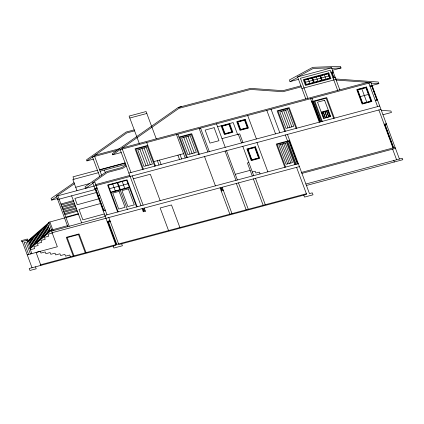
<?xml version="1.0" encoding="UTF-8"?>
<svg xmlns="http://www.w3.org/2000/svg" width="424" height="424" viewBox="0 0 424 424"><rect width="100%" height="100%" fill="white"/><g stroke="black" fill="none" stroke-linecap="round" stroke-linejoin="round"><path stroke-width="0.64" d="M143.27 211.788L144.224 208.073L145.395 211.221L143.27 211.788L142.098 208.64L145.395 211.221M27.279 241.351L48.813 222.595M27.496 241.934L49.03 223.178M29.913 248.448L51.452 229.686M30.051 248.809L51.59 230.052M134.228 129.871L126.151 132.034L86.538 159.8L86.941 160.887L126.85 132.908L134.588 130.841M181.377 106.641L178.255 107.463L112.312 153.695L112.715 154.776L121.222 152.502M112.715 154.776L178.949 108.343L250.632 89.432L282.893 91.738L301.289 86.819M35.494 266.829L36.225 268.795L29.929 270.475L29.198 268.509L116.001 245.311L92.729 182.728L107.325 172.499L122.69 168.392L126.257 166.044M85.606 188.357L92.93 183.274M74.015 182.68L51.066 198.485L51.67 200.102L57.335 198.586M67.782 226.67L56.434 196.153L74.412 183.756M51.67 200.102L56.63 196.683M125.833 164.91L121.752 167.581L106.625 171.619L85.017 186.772L85.622 188.399M305.789 98.919L297.6 76.898L313.166 68.481L331.616 67.808L339.804 89.824M332.527 70.252L341.029 67.978L340.414 66.324L312.742 67.331L289.391 79.956L290.011 81.615L297.791 77.407M96.365 192.507L74.894 198.406L77.253 204.744L98.723 198.84M60.913 204.018L73.373 200.594M61.273 204.983L73.734 201.559M61.814 206.435L74.274 203.011M62.174 207.405L74.629 203.981M62.715 208.857L75.17 205.433M63.075 209.822L75.53 206.398M63.616 211.274L76.071 207.85M63.976 212.244L76.431 208.82M100.472 203.547L79.002 209.445L82.871 219.855L104.341 213.95M64.512 213.696L76.972 210.272M64.872 214.666L77.332 211.242M65.789 217.13L78.249 213.707M64.538 217.957L48.707 222.309L51.951 231.022M65.969 217.613L78.429 214.189M52.756 229.728L67.421 225.701M105.242 216.373L51.521 231.138L57.335 246.768L36.077 252.45L40.89 265.387M52.242 233.073L48.002 234.239L48.723 236.173L44.483 237.339L45.204 239.274L40.964 240.44L41.679 242.374L37.429 243.514L38.16 245.48L33.909 246.614L34.641 248.581L30.39 249.715M27.242 254.882L40.322 251.284L40.985 253.07L45.236 251.936L45.887 253.69L50.138 252.55L50.79 254.305L55.046 253.17L55.698 254.925L59.948 253.785L60.6 255.54L64.867 254.4L65.519 256.154L69.753 255.025L70.416 256.796M129.818 118.015L146.826 113.473M297.6 76.898L331.616 67.808M290.011 81.615L298.512 79.341M330.927 72.244L333.057 71.677M331.107 72.732L333.238 72.16M305.434 82.251L312.758 80.295M313.463 80.104L320.793 78.148M321.498 77.958L328.823 76.002M300.934 85.849L282.872 90.678L250.616 88.372L178.255 107.463M332.909 77.571L335.034 77.004M333.089 78.053L335.214 77.486M301.92 88.51L335.935 79.421M94.955 155.269L119.377 148.739M122.531 147.897L367.846 82.33M116.923 150.456L92.506 156.986L99.741 176.448M120.077 149.619L370.989 82.553L399.424 159.021M86.941 160.887L93.322 159.18M147.791 145.4L135.039 148.808L142.687 169.377M178.97 137.069L191.728 133.661L199.375 154.225M217.592 126.744L233.179 122.578L237.588 134.435M369.945 86.03L378.855 83.645L378.245 82.017L335.771 78.981M370.057 86.332L372.182 85.759M360.241 96.603L368.392 94.425M97.451 170.294L73.008 176.829L73.909 179.246M99.582 169.727L125.091 162.906M99.667 169.966L125.181 163.15M100.128 171.201L125.637 164.38M222.001 138.606L239.714 133.867L242.957 142.581M321.212 112.111L328.298 110.213M321.392 112.593L328.478 110.701M98.352 172.716L72.843 179.532L76.983 190.662M375.229 100.244L377.355 99.677M375.341 100.546L377.466 99.979M153.822 161.613L183.581 153.658M75.721 187.276L89.581 183.571M92.729 182.728L94.854 182.161L107.002 214.83M128.87 173.072L379.719 106.027M95.755 184.583L129.77 175.488M56.434 196.153L380.98 109.413M94.843 188.415L96.969 187.848M94.981 188.781L97.107 188.214M133.332 178.796L150.34 174.248L160.15 200.626M57.691 199.545L95.252 189.507M382.957 114.74L391.463 112.466L390.923 111.014L381.34 110.383M287.562 141.033L289.693 140.466M109.546 188.675L118.492 186.284M119.027 186.141L127.974 183.751M287.742 141.515L289.873 140.948M97.547 195.676L99.672 195.109M97.679 196.031L99.804 195.464M384.16 124.258L386.285 123.691M384.34 124.741L386.465 124.174M248.83 162.556L247.409 162.938L252.269 176.002M386.879 130.449L387.234 130.353M235.283 174.317L250.165 170.342M103.074 210.553L105.2 209.981M103.212 210.913L105.338 210.346M252.338 171.996L255.174 171.238L255.847 173.05L259.387 172.107L260.066 173.919M389.036 136.258L389.391 136.162M104.876 215.397L298.332 163.691M52.104 232.697L299.408 166.595M391.198 142.067L391.553 141.971M107.129 221.445L109.964 220.687M107.362 222.081L110.198 221.323M107.5 222.446L110.335 221.688M301.57 172.404L395.104 147.404M301.93 173.374L395.465 148.374M305.889 184.021L402.259 158.263L402.8 159.716L306.43 185.468M40.651 264.751L306.382 193.731M331.806 68.317L341.029 67.978M336.174 80.067L370.989 82.553M371.191 83.099L378.855 83.645M371.806 85.86L376.978 99.778M371.716 85.887L376.888 99.799M385.072 124.55L393.711 147.775M384.716 124.64L393.355 147.87M368.864 83.125L377.593 106.594M378.855 109.98L392.979 147.971M392.629 149.131L396.594 159.779M393.758 160.532L394.299 161.984M361.82 88.796L366.813 102.226M331.907 72.515L333.704 77.359M331.817 72.541L333.619 77.38M337.679 90.397L330.211 70.31L300.446 78.265L307.919 98.347M324.349 74.804L325.971 79.156M320.247 75.631L322.044 80.475M334.366 118.148L326.719 97.578L313.961 100.992L321.609 121.556M333.656 118.338L326.189 98.251L314.852 101.283L322.32 121.37M316.32 76.951L317.936 81.307M328.171 110.781L330.322 116.568M327.906 110.855L330.058 116.637M326.756 111.162L328.907 116.95M326.485 111.231L328.637 117.019M325.07 111.613L327.222 117.395M312.212 77.783L314.009 82.622M324.805 111.682L326.957 117.469M323.385 112.063L325.537 117.846M323.12 112.132L325.272 117.92M321.97 112.44L324.121 118.227M321.705 112.508L323.856 118.296M308.285 79.097L309.907 83.454M311.995 98.32L313.076 101.225M313.257 101.712L320.724 121.794M312.88 101.813L320.348 121.895M312.35 101.951L319.818 122.038M310.58 98.702L311.661 101.606M311.841 102.089L319.309 122.17M296.811 128.186L289.163 107.617L277.116 110.839L284.764 131.403M296.1 128.377L288.633 108.29L278.001 111.13L285.474 131.217M285.628 110.16L291.834 126.856M283.677 110.68L289.889 127.375M281.727 111.199L287.938 127.894M287.44 134.413L309.456 193.609L312.287 192.851L313.018 194.817L304.517 197.086L303.785 195.119M289.338 141.091L297.796 163.834M288.898 141.208L297.356 163.956M285.315 134.98L296.201 164.263M295.496 164.448L286.857 141.219L276.225 144.059L284.864 167.289M296.577 167.353L306.621 194.367L118.794 244.563L108.793 217.544M294.786 164.639L286.327 141.897L277.116 144.356L285.575 167.104M271.074 109.26L279.803 132.733M283.677 143.667L290.875 163.023M282.082 144.091L289.279 163.452M280.487 144.52L287.684 163.876M266.823 110.394L275.552 133.867M247.69 115.508L256.419 138.982M256.971 142.559L267.857 171.837M255.476 178.34L265.286 204.713M238.299 134.249L241.537 142.957M242.798 146.344L253.685 175.626M253.351 178.907L263.161 205.28M229.638 123.527L232.877 132.24L224.376 134.509L221.132 125.801M216.51 123.845L225.239 147.314M226.501 150.7L237.387 179.983M238.468 182.882L248.279 209.26M225.08 151.082L235.972 180.359M236.343 183.454L246.153 209.827M200.568 128.106L209.297 151.575M231.981 213.617L222.171 187.238L221.217 190.954L223.342 190.387L220.045 187.811L229.856 214.184M199.153 128.483L207.877 151.956M204.532 156.573L215.424 185.85M198.665 154.416L191.198 134.334L179.861 137.36L187.328 157.447M188.018 136.247L194.224 152.942M185.887 136.814L192.099 153.509M183.762 137.381L189.973 154.082M177.889 134.164L186.618 157.638M176.474 134.546L185.203 158.014M180.041 154.606L181.663 158.963M177.916 155.173L179.532 159.53M156.276 138.876L146.105 111.533L129.097 116.081L139.268 143.423M159.493 160.097L161.109 164.454M157.368 160.664L158.984 165.021M179.898 227.534L171.492 204.94L160.155 207.972L168.556 230.566M146.715 142.496L155.444 165.969M154.733 166.16L147.266 146.073L135.924 149.105L143.397 169.187M144.081 147.992L150.292 164.687M141.955 148.559L148.167 165.254M139.83 149.126L146.036 165.821M122.266 149.031L130.995 172.504M132.256 175.891L143.142 205.168M120.13 149.577L141.017 205.735M137.122 206.779L127.089 179.797L107.601 185.007L117.633 211.989M136.586 206.923L129.389 187.562L110.966 192.485L118.163 211.846M122.218 181.499L124.783 188.394M120.178 190.026L127.375 209.382M112.736 184.032L115.302 190.927M104.378 170.061L105.306 172.547M94.632 156.419L101.596 175.149M121.672 243.795L122.403 245.761L113.897 248.035L113.171 246.068M108.56 222.16L116.828 244.394M95.623 188.606L98.188 195.506M98.32 195.862L103.716 210.378M95.49 188.643L98.055 195.538M98.188 195.899L103.583 210.415M108.03 222.303L116.298 244.531M71.598 195.824L81.652 222.854M86.003 252.63L79.044 233.905L66.287 237.318L73.251 256.038M85.298 252.821L78.514 234.578L67.178 237.61L73.956 255.847M57.85 195.777L69.192 226.278M49.878 221.996L53.117 230.698M47.742 224.301L50.159 230.815M47.52 224.497L49.942 231.006M46.492 225.393L48.908 231.902M46.269 225.584L48.691 232.092M45.294 226.437L47.711 232.946M45.071 226.628L47.493 233.136M44.112 227.465L46.534 233.974M43.889 227.656L46.311 234.165M42.951 228.472L45.373 234.986M42.729 228.668L45.151 235.177M41.764 229.511L44.186 236.02M41.541 229.702L43.964 236.21M40.582 230.539L42.999 237.048M40.36 230.73L42.782 237.239M39.411 231.557L41.833 238.065M39.194 231.748L41.616 238.256M38.224 232.591L40.646 239.099M38.006 232.781L40.428 239.29M37.047 233.613L39.469 240.127M36.83 233.809L39.246 240.318M35.86 234.647L38.282 241.161M35.637 234.843L38.059 241.351M34.683 235.675L37.105 242.184M34.461 235.866L36.883 242.38M33.512 236.693L35.934 243.206M33.289 236.889L35.711 243.397M32.325 237.726L34.747 244.24M32.107 237.922L34.524 244.431M31.159 238.744L33.576 245.258M30.936 238.94L33.358 245.448M29.961 239.788L32.383 246.296M29.744 239.979L32.16 246.487M28.806 240.795L31.222 247.303M28.583 240.986L31.005 247.499M26.86 240.233L31.837 253.616M30.427 254.008L25.986 242.072L24.221 242.56L28.657 254.49M22.265 241.494L32.033 267.756M27.21 239.072L21.2 240.721L21.56 241.691L27.565 240.037L27.21 239.072M328.801 72.817L303.293 79.633L305.455 85.441L330.964 78.62L328.801 72.817M328.277 73.49L304.183 79.929L305.98 84.768L330.073 78.329L328.277 73.49M311.947 78.117L304.628 80.072L306.245 84.429L313.564 82.473L311.947 78.117M319.982 75.97L312.652 77.926L314.274 82.282L321.604 80.327L319.982 75.97M328.012 73.824L320.692 75.779L322.309 80.136L329.628 78.18L328.012 73.824M214.12 127.672L205.152 130.073L210.002 143.105L218.97 140.71L214.12 127.672M245.226 119.361L236.725 121.635L239.963 130.343L248.469 128.069L245.226 119.361M313.257 101.177L311.486 101.654L311.661 102.136L313.431 101.665L313.257 101.177M366.49 86.952L356.743 89.554L362.144 104.071L371.89 101.469L366.49 86.952M229.241 124.031L221.8 126.018L224.768 134.005L232.209 132.018L229.241 124.031M244.828 119.865L237.392 121.852L240.36 129.839L247.802 127.852L244.828 119.865M366.156 87.371L357.3 89.74L362.472 103.652L371.334 101.283L366.156 87.371M228.976 124.37L222.245 126.167L225.033 133.671L231.769 131.869L228.976 124.37M244.569 120.204L237.832 122.001L240.625 129.5L247.356 127.704L244.569 120.204M365.896 87.71L357.745 89.888L362.737 103.318L370.889 101.14L365.896 87.71M146.206 147.419L137.705 149.693L143.911 166.388L152.417 164.12L146.206 147.419M190.143 135.68L181.636 137.954L187.848 154.649L196.349 152.375L190.143 135.68M287.573 109.636L279.782 111.719L285.988 128.419L293.784 126.336L287.573 109.636M324.604 100.276L317.518 102.168L323.544 118.381L330.63 116.483L324.604 100.276M117.21 182.839L108.263 185.23L110.828 192.125L119.775 189.735L117.21 182.839M126.691 180.306L117.745 182.696L120.31 189.592L129.256 187.201L126.691 180.306M255.396 146.704L246.89 148.978L251.209 160.59L259.716 158.316L255.396 146.704M254.999 147.208L247.558 149.195L251.607 160.087L259.048 158.099L254.999 147.208M254.734 147.547L248.003 149.343L251.872 159.747L258.603 157.951L254.734 147.547M285.273 143.243L278.891 144.944L286.094 164.305L292.47 162.599L285.273 143.243M119.118 191.372L112.742 193.079L118.683 209.048L125.059 207.341L119.118 191.372M128.334 188.908L121.953 190.614L127.894 206.583L134.27 204.882L128.334 188.908"/></g></svg>
